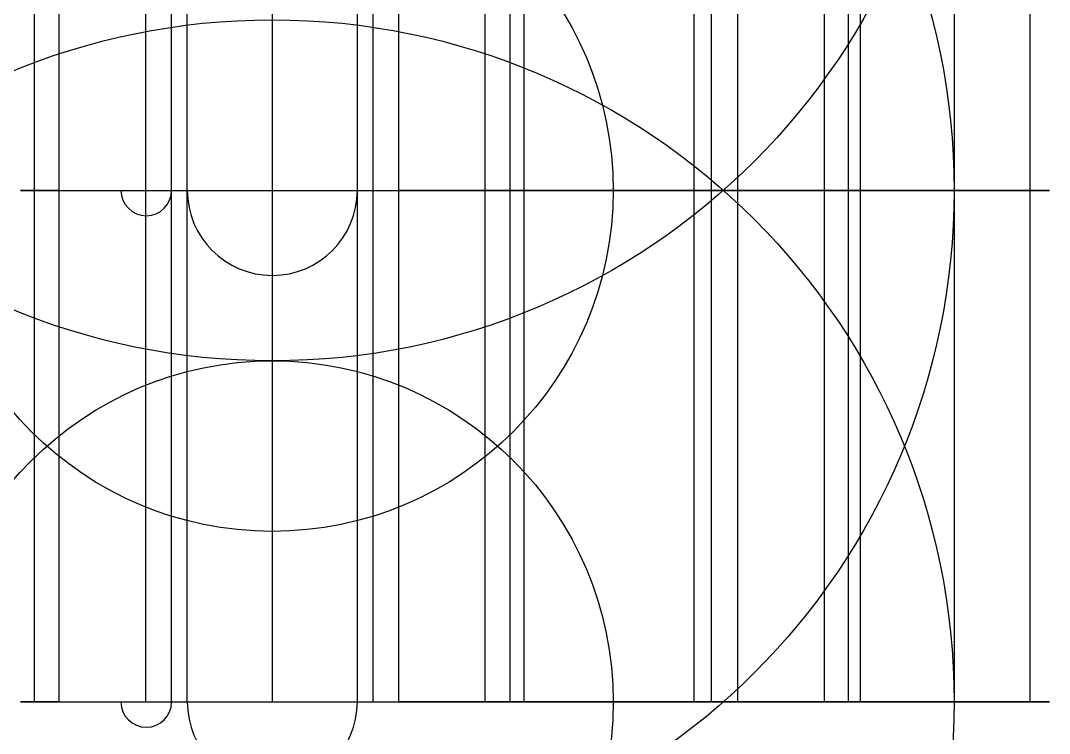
# Model space of a CAD drawing. Extents: x -60 to 60, y 140 to 264.
# Drawn here: x -1.48 to 4.56, y 194.32 to 198.5 of the extents above; entities that cross this region are included whole.
import ezdxf

# ---------------------------------------------------------------- set-up
doc = ezdxf.new("R2010")
doc.units = 0
doc.layers.add('Cut051011', color=7, linetype='CONTINUOUS')

msp = doc.modelspace()

# ---------------------------------------------------------------- linework, layer by layer
at = {"layer": 'Cut051011'}
for p, q in [((-1.39549, 197.5, 543.107), (-1.39549, 200.5, 543.107)), ((-1.39549, 197.5, 543.107), (-1.39549, 200.5, 543.107)), ((-1.39549, 197.5, 656.893), (-1.39549, 200.5, 656.893)), ((-1.39549, 197.5, 656.893), (-1.39549, 200.5, 656.893)), ((-1.24953, 197.5, 542.972), (-1.24953, 200.5, 542.972)), ((-1.24953, 197.5, 542.972), (-1.24953, 200.5, 542.972)), ((-1.24953, 197.5, 657.028), (-1.24953, 200.5, 657.028)), ((-1.24953, 197.5, 657.028), (-1.24953, 200.5, 657.028)), ((-0.74148, 197.5, 542.963), (-0.74148, 200.5, 542.963)), ((-0.74148, 197.5, 542.963), (-0.74148, 200.5, 542.963)), ((-0.74148, 197.5, 657.037), (-0.74148, 200.5, 657.037)), ((-0.74148, 197.5, 657.037), (-0.74148, 200.5, 657.037)), ((-0.5909, 197.5, 543.093), (-0.5909, 200.5, 543.093)), ((-0.5909, 197.5, 543.093), (-0.5909, 200.5, 543.093)), ((-0.5909, 197.5, 656.907), (-0.5909, 200.5, 656.907)), ((-0.5909, 197.5, 656.907), (-0.5909, 200.5, 656.907)), ((-0.49888, 197.5, 543.396), (-0.49888, 200.5, 543.396)), ((-0.49888, 197.5, 543.396), (-0.49888, 200.5, 543.396)), ((-0.49888, 197.5, 656.604), (-0.49888, 200.5, 656.604)), ((-0.49888, 197.5, 656.604), (-0.49888, 200.5, 656.604)), ((0, 200.5, 586), (0, 197.5, 586)), ((0, 200.5, 586), (0, 197.5, 586)), ((0, 200.5, 614), (0, 197.5, 614)), ((0, 200.5, 614), (0, 197.5, 614)), ((0.49888, 197.5, 543.396), (0.49888, 200.5, 543.396)), ((0.49888, 197.5, 543.396), (0.49888, 200.5, 543.396)), ((0.49888, 197.5, 656.604), (0.49888, 200.5, 656.604)), ((0.49888, 197.5, 656.604), (0.49888, 200.5, 656.604)), ((0.5909, 197.5, 543.093), (0.5909, 200.5, 543.093)), ((0.5909, 197.5, 543.093), (0.5909, 200.5, 543.093)), ((0.5909, 197.5, 656.907), (0.5909, 200.5, 656.907)), ((0.5909, 197.5, 656.907), (0.5909, 200.5, 656.907)), ((0.74148, 197.5, 542.963), (0.74148, 200.5, 542.963)), ((0.74148, 197.5, 542.963), (0.74148, 200.5, 542.963)), ((0.74148, 197.5, 657.037), (0.74148, 200.5, 657.037)), ((0.74148, 197.5, 657.037), (0.74148, 200.5, 657.037)), ((1.24953, 197.5, 542.972), (1.24953, 200.5, 542.972)), ((1.24953, 197.5, 542.972), (1.24953, 200.5, 542.972)), ((1.24953, 197.5, 657.028), (1.24953, 200.5, 657.028)), ((1.24953, 197.5, 657.028), (1.24953, 200.5, 657.028)), ((1.39549, 197.5, 543.107), (1.39549, 200.5, 543.107)), ((1.39549, 197.5, 543.107), (1.39549, 200.5, 543.107)), ((1.39549, 197.5, 656.893), (1.39549, 200.5, 656.893)), ((1.39549, 197.5, 656.893), (1.39549, 200.5, 656.893)), ((1.47686, 197.5, 543.413), (1.47686, 200.5, 543.413)), ((1.47686, 197.5, 543.413), (1.47686, 200.5, 543.413)), ((1.47686, 197.5, 656.587), (1.47686, 200.5, 656.587)), ((1.47686, 197.5, 656.587), (1.47686, 200.5, 656.587)), ((2.47401, 197.5, 543.448), (2.47401, 200.5, 543.448)), ((2.47401, 197.5, 543.448), (2.47401, 200.5, 543.448)), ((2.47401, 197.5, 656.552), (2.47401, 200.5, 656.552)), ((2.47401, 197.5, 656.552), (2.47401, 200.5, 656.552)), ((2.57657, 197.5, 543.148), (2.57657, 200.5, 543.148)), ((2.57657, 197.5, 543.148), (2.57657, 200.5, 543.148)), ((2.57657, 197.5, 656.852), (2.57657, 200.5, 656.852)), ((2.57657, 197.5, 656.852), (2.57657, 200.5, 656.852)), ((2.73159, 197.5, 543.024), (2.73159, 200.5, 543.024)), ((2.73159, 197.5, 543.024), (2.73159, 200.5, 543.024)), ((2.73159, 197.5, 656.976), (2.73159, 200.5, 656.976)), ((2.73159, 197.5, 656.976), (2.73159, 200.5, 656.976)), ((3.23902, 197.5, 543.05), (3.23902, 200.5, 543.05)), ((3.23902, 197.5, 543.05), (3.23902, 200.5, 543.05)), ((3.23902, 197.5, 656.95), (3.23902, 200.5, 656.95)), ((3.23902, 197.5, 656.95), (3.23902, 200.5, 656.95)), ((3.38018, 197.5, 543.19), (3.38018, 200.5, 543.19)), ((3.38018, 197.5, 543.19), (3.38018, 200.5, 543.19)), ((3.38018, 197.5, 656.81), (3.38018, 200.5, 656.81)), ((3.38018, 197.5, 656.81), (3.38018, 200.5, 656.81)), ((3.4508, 197.5, 543.5), (3.4508, 200.5, 543.5)), ((3.4508, 197.5, 543.5), (3.4508, 200.5, 543.5)), ((3.4508, 197.5, 656.5), (3.4508, 200.5, 656.5)), ((3.4508, 197.5, 656.5), (3.4508, 200.5, 656.5)), ((4, 200.5, 600), (4, 197.5, 600)), ((4, 200.5, 600), (4, 197.5, 600)), ((4.44613, 197.5, 543.569), (4.44613, 200.5, 543.569)), ((4.44613, 197.5, 543.569), (4.44613, 200.5, 543.569)), ((4.44613, 197.5, 656.431), (4.44613, 200.5, 656.431)), ((4.44613, 197.5, 656.431), (4.44613, 200.5, 656.431)), ((-1.39549, 194.5, 543.107), (-1.39549, 197.5, 543.107)), ((-1.39549, 194.5, 543.107), (-1.39549, 197.5, 543.107)), ((-1.39549, 194.5, 656.893), (-1.39549, 197.5, 656.893)), ((-1.39549, 194.5, 656.893), (-1.39549, 197.5, 656.893)), ((-1.24953, 194.5, 542.972), (-1.24953, 197.5, 542.972)), ((-1.24953, 194.5, 542.972), (-1.24953, 197.5, 542.972)), ((-1.24953, 194.5, 657.028), (-1.24953, 197.5, 657.028)), ((-1.24953, 194.5, 657.028), (-1.24953, 197.5, 657.028)), ((-0.74148, 194.5, 542.963), (-0.74148, 197.5, 542.963)), ((-0.74148, 194.5, 542.963), (-0.74148, 197.5, 542.963)), ((-0.74148, 194.5, 657.037), (-0.74148, 197.5, 657.037)), ((-0.74148, 194.5, 657.037), (-0.74148, 197.5, 657.037)), ((-0.5909, 194.5, 543.093), (-0.5909, 197.5, 543.093)), ((-0.5909, 194.5, 543.093), (-0.5909, 197.5, 543.093)), ((-0.5909, 194.5, 656.907), (-0.5909, 197.5, 656.907)), ((-0.5909, 194.5, 656.907), (-0.5909, 197.5, 656.907)), ((-0.49888, 194.5, 543.396), (-0.49888, 197.5, 543.396)), ((-0.49888, 194.5, 543.396), (-0.49888, 197.5, 543.396)), ((-0.49888, 194.5, 656.604), (-0.49888, 197.5, 656.604)), ((-0.49888, 194.5, 656.604), (-0.49888, 197.5, 656.604)), ((0, 197.5, 586), (0, 194.5, 586)), ((0, 197.5, 586), (0, 194.5, 586)), ((0, 197.5, 614), (0, 194.5, 614)), ((0, 197.5, 614), (0, 194.5, 614)), ((0.49888, 194.5, 543.396), (0.49888, 197.5, 543.396)), ((0.49888, 194.5, 543.396), (0.49888, 197.5, 543.396)), ((0.49888, 194.5, 656.604), (0.49888, 197.5, 656.604)), ((0.49888, 194.5, 656.604), (0.49888, 197.5, 656.604)), ((0.5909, 194.5, 543.093), (0.5909, 197.5, 543.093)), ((0.5909, 194.5, 543.093), (0.5909, 197.5, 543.093)), ((0.5909, 194.5, 656.907), (0.5909, 197.5, 656.907)), ((0.5909, 194.5, 656.907), (0.5909, 197.5, 656.907)), ((0.74148, 194.5, 542.963), (0.74148, 197.5, 542.963)), ((0.74148, 194.5, 542.963), (0.74148, 197.5, 542.963)), ((0.74148, 194.5, 657.037), (0.74148, 197.5, 657.037)), ((0.74148, 194.5, 657.037), (0.74148, 197.5, 657.037)), ((1.24953, 194.5, 542.972), (1.24953, 197.5, 542.972)), ((1.24953, 194.5, 542.972), (1.24953, 197.5, 542.972)), ((1.24953, 194.5, 657.028), (1.24953, 197.5, 657.028)), ((1.24953, 194.5, 657.028), (1.24953, 197.5, 657.028)), ((1.39549, 194.5, 543.107), (1.39549, 197.5, 543.107)), ((1.39549, 194.5, 543.107), (1.39549, 197.5, 543.107)), ((1.39549, 194.5, 656.893), (1.39549, 197.5, 656.893)), ((1.39549, 194.5, 656.893), (1.39549, 197.5, 656.893)), ((1.47686, 194.5, 543.413), (1.47686, 197.5, 543.413)), ((1.47686, 194.5, 543.413), (1.47686, 197.5, 543.413)), ((1.47686, 194.5, 656.587), (1.47686, 197.5, 656.587)), ((1.47686, 194.5, 656.587), (1.47686, 197.5, 656.587)), ((2.47401, 194.5, 543.448), (2.47401, 197.5, 543.448)), ((2.47401, 194.5, 543.448), (2.47401, 197.5, 543.448)), ((2.47401, 194.5, 656.552), (2.47401, 197.5, 656.552)), ((2.47401, 194.5, 656.552), (2.47401, 197.5, 656.552)), ((2.57657, 194.5, 543.148), (2.57657, 197.5, 543.148)), ((2.57657, 194.5, 543.148), (2.57657, 197.5, 543.148)), ((2.57657, 194.5, 656.852), (2.57657, 197.5, 656.852)), ((2.57657, 194.5, 656.852), (2.57657, 197.5, 656.852)), ((2.73159, 194.5, 543.024), (2.73159, 197.5, 543.024)), ((2.73159, 194.5, 543.024), (2.73159, 197.5, 543.024)), ((2.73159, 194.5, 656.976), (2.73159, 197.5, 656.976)), ((2.73159, 194.5, 656.976), (2.73159, 197.5, 656.976)), ((3.23902, 194.5, 543.05), (3.23902, 197.5, 543.05)), ((3.23902, 194.5, 543.05), (3.23902, 197.5, 543.05)), ((3.23902, 194.5, 656.95), (3.23902, 197.5, 656.95)), ((3.23902, 194.5, 656.95), (3.23902, 197.5, 656.95)), ((3.38018, 194.5, 543.19), (3.38018, 197.5, 543.19)), ((3.38018, 194.5, 543.19), (3.38018, 197.5, 543.19)), ((3.38018, 194.5, 656.81), (3.38018, 197.5, 656.81)), ((3.38018, 194.5, 656.81), (3.38018, 197.5, 656.81)), ((3.4508, 194.5, 543.5), (3.4508, 197.5, 543.5)), ((3.4508, 194.5, 543.5), (3.4508, 197.5, 543.5)), ((3.4508, 194.5, 656.5), (3.4508, 197.5, 656.5)), ((3.4508, 194.5, 656.5), (3.4508, 197.5, 656.5)), ((4, 197.5, 600), (4, 194.5, 600)), ((4, 197.5, 600), (4, 194.5, 600)), ((4.44613, 194.5, 543.569), (4.44613, 197.5, 543.569)), ((4.44613, 194.5, 543.569), (4.44613, 197.5, 543.569)), ((4.44613, 194.5, 656.431), (4.44613, 197.5, 656.431)), ((4.44613, 194.5, 656.431), (4.44613, 197.5, 656.431))]:
    msp.add_line(p, q, dxfattribs=at)
for centre, radius in [((0, 203.5), 60), ((0, 203.5), 60), ((0, 200.5), 60), ((0, 200.5), 60), ((0, 200.5), 4), ((0, 200.5), 4), ((0, 200.5), 4), ((0, 200.5), 4), ((0, 197.5), 4), ((0, 197.5), 4), ((0, 197.5), 4), ((0, 197.5), 4), ((0, 197.5), 2), ((0, 197.5), 2), ((0, 197.5), 2), ((0, 197.5), 2), ((0, 197.5), 2), ((0, 197.5), 2), ((0, 197.5), 2), ((0, 197.5), 2), ((0, 194.5), 4), ((0, 194.5), 4), ((0, 194.5), 2), ((0, 194.5), 2), ((0, 194.5), 2), ((0, 194.5), 2)]:
    msp.add_circle(centre, radius, dxfattribs=at)
for centre, radius, start, end in [((-0.4, 197.5, 542.958), 0.9909, 0, 0), ((-0.4, 197.5, 542.958), 0.9909, 0, 0), ((-0.4, 197.5, 542.958), 0.9909, 0, 0), ((-0.4, 197.5, 542.958), 0.9909, 0, 0), ((0.4, 197.5, 542.958), 0.89888, 180, 180), ((0.4, 197.5, 542.958), 0.89888, 180, 180), ((0.4, 197.5, 542.958), 0.89888, 180, 180), ((0.4, 197.5, 542.958), 0.89888, 180, 180), ((0, 197.5, 600), 0.74148, 180, 180), ((0, 197.5, 600), 0.74148, 180, 180), ((0, 197.5, 600), 0.74148, 180, 180), ((0, 197.5, 600), 0.74148, 180, 180), ((-0.73953, 197.5, 543.113), 0.14863, 180, 0), ((-0.73953, 197.5, 543.113), 0.14863, 180, 0), ((-0.73953, 197.5, 543.113), 0.14863, 180, 0), ((-0.73953, 197.5, 543.113), 0.14863, 180, 0), ((0, 197.5, 543.153), 0.49888, 180, 0), ((0, 197.5, 543.153), 0.49888, 180, 0), ((0, 197.5, 543.153), 0.49888, 180, 0), ((0, 197.5, 543.153), 0.49888, 180, 0), ((0.73953, 197.5, 543.113), 0.00195, 180, 0), ((0.73953, 197.5, 543.113), 0.00195, 180, 0), ((0.73953, 197.5, 543.113), 0.00195, 180, 0), ((0.73953, 197.5, 543.113), 0.00195, 180, 0), ((-0.4, 194.5, 542.958), 0.9909, 0, 0), ((-0.4, 194.5, 542.958), 0.9909, 0, 0), ((0.4, 194.5, 542.958), 0.89888, 180, 180), ((0.4, 194.5, 542.958), 0.89888, 180, 180), ((0, 194.5, 600), 0.74148, 180, 180), ((0, 194.5, 600), 0.74148, 180, 180), ((-0.73953, 194.5, 543.113), 0.14863, 180, 0), ((-0.73953, 194.5, 543.113), 0.14863, 180, 0), ((0, 194.5, 543.153), 0.49888, 180, 0), ((0, 194.5, 543.153), 0.49888, 180, 0), ((0.73953, 194.5, 543.113), 0.00195, 180, 0), ((0.73953, 194.5, 543.113), 0.00195, 180, 0)]:
    msp.add_arc(centre, radius, start, end, dxfattribs=at)
for points, degree in [([(-1.39549, 197.5, 543.107), (-1.41173, 197.5, 543.267), (-1.47686, 197.5, 543.413)], 2), ([(-1.47686, 197.5, 656.587), (-1.41173, 197.5, 656.733), (-1.39549, 197.5, 656.893)], 2), ([(-1.39549, 197.5, 543.107), (-1.41173, 197.5, 543.267), (-1.47686, 197.5, 543.413)], 2), ([(-1.47686, 197.5, 656.587), (-1.41173, 197.5, 656.733), (-1.39549, 197.5, 656.893)], 2), ([(-1.39549, 197.5, 543.107), (-1.41173, 197.5, 543.267), (-1.47686, 197.5, 543.413)], 2), ([(-1.47686, 197.5, 656.587), (-1.41173, 197.5, 656.733), (-1.39549, 197.5, 656.893)], 2), ([(-1.39549, 197.5, 543.107), (-1.41173, 197.5, 543.267), (-1.47686, 197.5, 543.413)], 2), ([(-1.47686, 197.5, 656.587), (-1.41173, 197.5, 656.733), (-1.39549, 197.5, 656.893)], 2), ([(-1.24953, 197.5, 657.028), (-0.74148, 197.5, 657.037)], 1), ([(-1.24953, 197.5, 657.028), (-0.74148, 197.5, 657.037)], 1), ([(-1.24953, 197.5, 657.028), (-0.74148, 197.5, 657.037)], 1), ([(-1.24953, 197.5, 657.028), (-0.74148, 197.5, 657.037)], 1), ([(-0.5909, 197.5, 656.907), (-0.5691, 197.5, 656.748), (-0.49888, 197.5, 656.604)], 2), ([(-0.5909, 197.5, 656.907), (-0.5691, 197.5, 656.748), (-0.49888, 197.5, 656.604)], 2), ([(-0.5909, 197.5, 656.907), (-0.5691, 197.5, 656.748), (-0.49888, 197.5, 656.604)], 2), ([(-0.5909, 197.5, 656.907), (-0.5691, 197.5, 656.748), (-0.49888, 197.5, 656.604)], 2), ([(0.49888, 197.5, 656.604), (0.5691, 197.5, 656.748), (0.5909, 197.5, 656.907)], 2), ([(0.49888, 197.5, 656.604), (0.5691, 197.5, 656.748), (0.5909, 197.5, 656.907)], 2), ([(0.49888, 197.5, 656.604), (0.5691, 197.5, 656.748), (0.5909, 197.5, 656.907)], 2), ([(0.49888, 197.5, 656.604), (0.5691, 197.5, 656.748), (0.5909, 197.5, 656.907)], 2), ([(1.24953, 197.5, 542.972), (0.74148, 197.5, 542.963)], 1), ([(1.24953, 197.5, 542.972), (0.74148, 197.5, 542.963)], 1), ([(0.74148, 197.5, 657.037), (1.24953, 197.5, 657.028)], 1), ([(0.74148, 197.5, 657.037), (1.24953, 197.5, 657.028)], 1), ([(1.24953, 197.5, 542.972), (0.74148, 197.5, 542.963)], 1), ([(1.24953, 197.5, 542.972), (0.74148, 197.5, 542.963)], 1), ([(0.74148, 197.5, 657.037), (1.24953, 197.5, 657.028)], 1), ([(0.74148, 197.5, 657.037), (1.24953, 197.5, 657.028)], 1), ([(1.47686, 197.5, 543.413), (1.41173, 197.5, 543.267), (1.39549, 197.5, 543.107)], 2), ([(1.39549, 197.5, 656.893), (1.41173, 197.5, 656.733), (1.47686, 197.5, 656.587)], 2), ([(1.47686, 197.5, 543.413), (1.41173, 197.5, 543.267), (1.39549, 197.5, 543.107)], 2), ([(1.39549, 197.5, 656.893), (1.41173, 197.5, 656.733), (1.47686, 197.5, 656.587)], 2), ([(1.47686, 197.5, 543.413), (1.41173, 197.5, 543.267), (1.39549, 197.5, 543.107)], 2), ([(1.39549, 197.5, 656.893), (1.41173, 197.5, 656.733), (1.47686, 197.5, 656.587)], 2), ([(1.47686, 197.5, 543.413), (1.41173, 197.5, 543.267), (1.39549, 197.5, 543.107)], 2), ([(1.39549, 197.5, 656.893), (1.41173, 197.5, 656.733), (1.47686, 197.5, 656.587)], 2), ([(2.57657, 197.5, 543.148), (2.54923, 197.5, 543.306), (2.47401, 197.5, 543.448)], 2), ([(2.47401, 197.5, 656.552), (2.54923, 197.5, 656.694), (2.57657, 197.5, 656.852)], 2), ([(2.57657, 197.5, 543.148), (2.54923, 197.5, 543.306), (2.47401, 197.5, 543.448)], 2), ([(2.47401, 197.5, 656.552), (2.54923, 197.5, 656.694), (2.57657, 197.5, 656.852)], 2), ([(2.57657, 197.5, 543.148), (2.54923, 197.5, 543.306), (2.47401, 197.5, 543.448)], 2), ([(2.47401, 197.5, 656.552), (2.54923, 197.5, 656.694), (2.57657, 197.5, 656.852)], 2), ([(2.57657, 197.5, 543.148), (2.54923, 197.5, 543.306), (2.47401, 197.5, 543.448)], 2), ([(2.47401, 197.5, 656.552), (2.54923, 197.5, 656.694), (2.57657, 197.5, 656.852)], 2), ([(3.23902, 197.5, 543.05), (2.73159, 197.5, 543.024)], 1), ([(2.73159, 197.5, 656.976), (3.23902, 197.5, 656.95)], 1), ([(3.23902, 197.5, 543.05), (2.73159, 197.5, 543.024)], 1), ([(2.73159, 197.5, 656.976), (3.23902, 197.5, 656.95)], 1), ([(3.23902, 197.5, 543.05), (2.73159, 197.5, 543.024)], 1), ([(2.73159, 197.5, 656.976), (3.23902, 197.5, 656.95)], 1), ([(3.23902, 197.5, 543.05), (2.73159, 197.5, 543.024)], 1), ([(2.73159, 197.5, 656.976), (3.23902, 197.5, 656.95)], 1), ([(3.4508, 197.5, 543.5), (3.39083, 197.5, 543.351), (3.38018, 197.5, 543.19)], 2), ([(3.38018, 197.5, 656.81), (3.39083, 197.5, 656.649), (3.4508, 197.5, 656.5)], 2), ([(3.4508, 197.5, 543.5), (3.39083, 197.5, 543.351), (3.38018, 197.5, 543.19)], 2), ([(3.38018, 197.5, 656.81), (3.39083, 197.5, 656.649), (3.4508, 197.5, 656.5)], 2), ([(3.4508, 197.5, 543.5), (3.39083, 197.5, 543.351), (3.38018, 197.5, 543.19)], 2), ([(3.38018, 197.5, 656.81), (3.39083, 197.5, 656.649), (3.4508, 197.5, 656.5)], 2), ([(3.4508, 197.5, 543.5), (3.39083, 197.5, 543.351), (3.38018, 197.5, 543.19)], 2), ([(3.38018, 197.5, 656.81), (3.39083, 197.5, 656.649), (3.4508, 197.5, 656.5)], 2), ([(4.5591, 197.5, 543.273), (4.52625, 197.5, 543.43), (4.44613, 197.5, 543.569)], 2), ([(4.44613, 197.5, 656.431), (4.52625, 197.5, 656.57), (4.5591, 197.5, 656.727)], 2), ([(4.5591, 197.5, 543.273), (4.52625, 197.5, 543.43), (4.44613, 197.5, 543.569)], 2), ([(4.44613, 197.5, 656.431), (4.52625, 197.5, 656.57), (4.5591, 197.5, 656.727)], 2), ([(4.5591, 197.5, 543.273), (4.52625, 197.5, 543.43), (4.44613, 197.5, 543.569)], 2), ([(4.44613, 197.5, 656.431), (4.52625, 197.5, 656.57), (4.5591, 197.5, 656.727)], 2), ([(4.5591, 197.5, 543.273), (4.52625, 197.5, 543.43), (4.44613, 197.5, 543.569)], 2), ([(4.44613, 197.5, 656.431), (4.52625, 197.5, 656.57), (4.5591, 197.5, 656.727)], 2), ([(-1.39549, 194.5, 543.107), (-1.41173, 194.5, 543.267), (-1.47686, 194.5, 543.413)], 2), ([(-1.47686, 194.5, 656.587), (-1.41173, 194.5, 656.733), (-1.39549, 194.5, 656.893)], 2), ([(-1.39549, 194.5, 543.107), (-1.41173, 194.5, 543.267), (-1.47686, 194.5, 543.413)], 2), ([(-1.47686, 194.5, 656.587), (-1.41173, 194.5, 656.733), (-1.39549, 194.5, 656.893)], 2), ([(-1.24953, 194.5, 657.028), (-0.74148, 194.5, 657.037)], 1), ([(-1.24953, 194.5, 657.028), (-0.74148, 194.5, 657.037)], 1), ([(-0.5909, 194.5, 656.907), (-0.5691, 194.5, 656.748), (-0.49888, 194.5, 656.604)], 2), ([(-0.5909, 194.5, 656.907), (-0.5691, 194.5, 656.748), (-0.49888, 194.5, 656.604)], 2), ([(0.49888, 194.5, 656.604), (0.5691, 194.5, 656.748), (0.5909, 194.5, 656.907)], 2), ([(0.49888, 194.5, 656.604), (0.5691, 194.5, 656.748), (0.5909, 194.5, 656.907)], 2), ([(1.24953, 194.5, 542.972), (0.74148, 194.5, 542.963)], 1), ([(1.24953, 194.5, 542.972), (0.74148, 194.5, 542.963)], 1), ([(0.74148, 194.5, 657.037), (1.24953, 194.5, 657.028)], 1), ([(0.74148, 194.5, 657.037), (1.24953, 194.5, 657.028)], 1), ([(1.47686, 194.5, 543.413), (1.41173, 194.5, 543.267), (1.39549, 194.5, 543.107)], 2), ([(1.39549, 194.5, 656.893), (1.41173, 194.5, 656.733), (1.47686, 194.5, 656.587)], 2), ([(1.47686, 194.5, 543.413), (1.41173, 194.5, 543.267), (1.39549, 194.5, 543.107)], 2), ([(1.39549, 194.5, 656.893), (1.41173, 194.5, 656.733), (1.47686, 194.5, 656.587)], 2), ([(2.57657, 194.5, 543.148), (2.54923, 194.5, 543.306), (2.47401, 194.5, 543.448)], 2), ([(2.47401, 194.5, 656.552), (2.54923, 194.5, 656.694), (2.57657, 194.5, 656.852)], 2), ([(2.57657, 194.5, 543.148), (2.54923, 194.5, 543.306), (2.47401, 194.5, 543.448)], 2), ([(2.47401, 194.5, 656.552), (2.54923, 194.5, 656.694), (2.57657, 194.5, 656.852)], 2), ([(3.23902, 194.5, 543.05), (2.73159, 194.5, 543.024)], 1), ([(2.73159, 194.5, 656.976), (3.23902, 194.5, 656.95)], 1), ([(3.23902, 194.5, 543.05), (2.73159, 194.5, 543.024)], 1), ([(2.73159, 194.5, 656.976), (3.23902, 194.5, 656.95)], 1), ([(3.4508, 194.5, 543.5), (3.39083, 194.5, 543.351), (3.38018, 194.5, 543.19)], 2), ([(3.38018, 194.5, 656.81), (3.39083, 194.5, 656.649), (3.4508, 194.5, 656.5)], 2), ([(3.4508, 194.5, 543.5), (3.39083, 194.5, 543.351), (3.38018, 194.5, 543.19)], 2), ([(3.38018, 194.5, 656.81), (3.39083, 194.5, 656.649), (3.4508, 194.5, 656.5)], 2), ([(4.5591, 194.5, 543.273), (4.52625, 194.5, 543.43), (4.44613, 194.5, 543.569)], 2), ([(4.44613, 194.5, 656.431), (4.52625, 194.5, 656.57), (4.5591, 194.5, 656.727)], 2), ([(4.5591, 194.5, 543.273), (4.52625, 194.5, 543.43), (4.44613, 194.5, 543.569)], 2), ([(4.44613, 194.5, 656.431), (4.52625, 194.5, 656.57), (4.5591, 194.5, 656.727)], 2)]:
    msp.add_open_spline(points, degree=degree, dxfattribs=at)
for points, degree, knots in [([(-1.24953, 197.5, 542.972), (-1.30269, 197.5, 542.973), (-1.34808, 197.5, 543.012), (-1.39073, 197.5, 543.054), (-1.39549, 197.5, 543.107)], 2, [0, 0, 0, 0.724386, 0.724386, 1.44877, 1.44877, 1.44877]), ([(-1.39549, 197.5, 656.893), (-1.39073, 197.5, 656.946), (-1.34808, 197.5, 656.988), (-1.30269, 197.5, 657.027), (-1.24953, 197.5, 657.028)], 2, [0, 0, 0, 0.724386, 0.724386, 1.44877, 1.44877, 1.44877]), ([(-1.24953, 197.5, 542.972), (-1.30269, 197.5, 542.973), (-1.34808, 197.5, 543.012), (-1.39073, 197.5, 543.054), (-1.39549, 197.5, 543.107)], 2, [0, 0, 0, 0.724386, 0.724386, 1.44877, 1.44877, 1.44877]), ([(-1.39549, 197.5, 656.893), (-1.39073, 197.5, 656.946), (-1.34808, 197.5, 656.988), (-1.30269, 197.5, 657.027), (-1.24953, 197.5, 657.028)], 2, [0, 0, 0, 0.724386, 0.724386, 1.44877, 1.44877, 1.44877]), ([(-1.24953, 197.5, 542.972), (-1.30269, 197.5, 542.973), (-1.34808, 197.5, 543.012), (-1.39073, 197.5, 543.054), (-1.39549, 197.5, 543.107)], 2, [0, 0, 0, 0.724386, 0.724386, 1.44877, 1.44877, 1.44877]), ([(-1.39549, 197.5, 656.893), (-1.39073, 197.5, 656.946), (-1.34808, 197.5, 656.988), (-1.30269, 197.5, 657.027), (-1.24953, 197.5, 657.028)], 2, [0, 0, 0, 0.724386, 0.724386, 1.44877, 1.44877, 1.44877]), ([(-1.24953, 197.5, 542.972), (-1.30269, 197.5, 542.973), (-1.34808, 197.5, 543.012), (-1.39073, 197.5, 543.054), (-1.39549, 197.5, 543.107)], 2, [0, 0, 0, 0.724386, 0.724386, 1.44877, 1.44877, 1.44877]), ([(-1.39549, 197.5, 656.893), (-1.39073, 197.5, 656.946), (-1.34808, 197.5, 656.988), (-1.30269, 197.5, 657.027), (-1.24953, 197.5, 657.028)], 2, [0, 0, 0, 0.724386, 0.724386, 1.44877, 1.44877, 1.44877]), ([(-0.74148, 197.5, 657.037), (-0.68833, 197.5, 657.038), (-0.6416, 197.5, 657.001), (-0.5975, 197.5, 656.96), (-0.5909, 197.5, 656.907)], 2, [0, 0, 0, 0.724386, 0.724386, 1.44877, 1.44877, 1.44877]), ([(-0.74148, 197.5, 657.037), (-0.68833, 197.5, 657.038), (-0.6416, 197.5, 657.001), (-0.5975, 197.5, 656.96), (-0.5909, 197.5, 656.907)], 2, [0, 0, 0, 0.724386, 0.724386, 1.44877, 1.44877, 1.44877]), ([(-0.74148, 197.5, 657.037), (-0.68833, 197.5, 657.038), (-0.6416, 197.5, 657.001), (-0.5975, 197.5, 656.96), (-0.5909, 197.5, 656.907)], 2, [0, 0, 0, 0.724386, 0.724386, 1.44877, 1.44877, 1.44877]), ([(-0.74148, 197.5, 657.037), (-0.68833, 197.5, 657.038), (-0.6416, 197.5, 657.001), (-0.5975, 197.5, 656.96), (-0.5909, 197.5, 656.907)], 2, [0, 0, 0, 0.724386, 0.724386, 1.44877, 1.44877, 1.44877]), ([(-0.49888, 197.5, 656.604), (-0.46277, 197.5, 656.529), (-0.40302, 197.5, 656.451), (-0.31601, 197.5, 656.391), (-0.22994, 197.5, 656.33), (-0.11604, 197.5, 656.291), (0, 197.5, 656.292), (0.11604, 197.5, 656.291), (0.22994, 197.5, 656.33), (0.31601, 197.5, 656.391), (0.40302, 197.5, 656.451), (0.46277, 197.5, 656.529), (0.49888, 197.5, 656.604)], 3, [0, 0, 0, 0, 0.558599, 0.558599, 0.558599, 1.1172, 1.1172, 1.1172, 1.6758, 1.6758, 1.6758, 2.2344, 2.2344, 2.2344, 2.2344]), ([(-0.49888, 197.5, 656.604), (-0.46277, 197.5, 656.529), (-0.40302, 197.5, 656.451), (-0.31601, 197.5, 656.391), (-0.22994, 197.5, 656.33), (-0.11604, 197.5, 656.291), (0, 197.5, 656.292), (0.11604, 197.5, 656.291), (0.22994, 197.5, 656.33), (0.31601, 197.5, 656.391), (0.40302, 197.5, 656.451), (0.46277, 197.5, 656.529), (0.49888, 197.5, 656.604)], 3, [0, 0, 0, 0, 0.558599, 0.558599, 0.558599, 1.1172, 1.1172, 1.1172, 1.6758, 1.6758, 1.6758, 2.2344, 2.2344, 2.2344, 2.2344]), ([(-0.49888, 197.5, 656.604), (-0.46277, 197.5, 656.529), (-0.40302, 197.5, 656.451), (-0.31601, 197.5, 656.391), (-0.22994, 197.5, 656.33), (-0.11604, 197.5, 656.291), (0, 197.5, 656.292), (0.11604, 197.5, 656.291), (0.22994, 197.5, 656.33), (0.31601, 197.5, 656.391), (0.40302, 197.5, 656.451), (0.46277, 197.5, 656.529), (0.49888, 197.5, 656.604)], 3, [0, 0, 0, 0, 0.558599, 0.558599, 0.558599, 1.1172, 1.1172, 1.1172, 1.6758, 1.6758, 1.6758, 2.2344, 2.2344, 2.2344, 2.2344]), ([(-0.49888, 197.5, 656.604), (-0.46277, 197.5, 656.529), (-0.40302, 197.5, 656.451), (-0.31601, 197.5, 656.391), (-0.22994, 197.5, 656.33), (-0.11604, 197.5, 656.291), (0, 197.5, 656.292), (0.11604, 197.5, 656.291), (0.22994, 197.5, 656.33), (0.31601, 197.5, 656.391), (0.40302, 197.5, 656.451), (0.46277, 197.5, 656.529), (0.49888, 197.5, 656.604)], 3, [0, 0, 0, 0, 0.558599, 0.558599, 0.558599, 1.1172, 1.1172, 1.1172, 1.6758, 1.6758, 1.6758, 2.2344, 2.2344, 2.2344, 2.2344]), ([(0.5909, 197.5, 656.907), (0.5975, 197.5, 656.96), (0.6416, 197.5, 657.001), (0.68833, 197.5, 657.038), (0.74148, 197.5, 657.037)], 2, [0, 0, 0, 0.724386, 0.724386, 1.44877, 1.44877, 1.44877]), ([(0.5909, 197.5, 656.907), (0.5975, 197.5, 656.96), (0.6416, 197.5, 657.001), (0.68833, 197.5, 657.038), (0.74148, 197.5, 657.037)], 2, [0, 0, 0, 0.724386, 0.724386, 1.44877, 1.44877, 1.44877]), ([(0.5909, 197.5, 656.907), (0.5975, 197.5, 656.96), (0.6416, 197.5, 657.001), (0.68833, 197.5, 657.038), (0.74148, 197.5, 657.037)], 2, [0, 0, 0, 0.724386, 0.724386, 1.44877, 1.44877, 1.44877]), ([(0.5909, 197.5, 656.907), (0.5975, 197.5, 656.96), (0.6416, 197.5, 657.001), (0.68833, 197.5, 657.038), (0.74148, 197.5, 657.037)], 2, [0, 0, 0, 0.724386, 0.724386, 1.44877, 1.44877, 1.44877]), ([(1.39549, 197.5, 543.107), (1.39073, 197.5, 543.054), (1.34808, 197.5, 543.012), (1.30269, 197.5, 542.973), (1.24953, 197.5, 542.972)], 2, [0, 0, 0, 0.724386, 0.724386, 1.44877, 1.44877, 1.44877]), ([(1.24953, 197.5, 657.028), (1.30269, 197.5, 657.027), (1.34808, 197.5, 656.988), (1.39073, 197.5, 656.946), (1.39549, 197.5, 656.893)], 2, [0, 0, 0, 0.724386, 0.724386, 1.44877, 1.44877, 1.44877]), ([(1.39549, 197.5, 543.107), (1.39073, 197.5, 543.054), (1.34808, 197.5, 543.012), (1.30269, 197.5, 542.973), (1.24953, 197.5, 542.972)], 2, [0, 0, 0, 0.724386, 0.724386, 1.44877, 1.44877, 1.44877]), ([(1.24953, 197.5, 657.028), (1.30269, 197.5, 657.027), (1.34808, 197.5, 656.988), (1.39073, 197.5, 656.946), (1.39549, 197.5, 656.893)], 2, [0, 0, 0, 0.724386, 0.724386, 1.44877, 1.44877, 1.44877]), ([(1.39549, 197.5, 543.107), (1.39073, 197.5, 543.054), (1.34808, 197.5, 543.012), (1.30269, 197.5, 542.973), (1.24953, 197.5, 542.972)], 2, [0, 0, 0, 0.724386, 0.724386, 1.44877, 1.44877, 1.44877]), ([(1.24953, 197.5, 657.028), (1.30269, 197.5, 657.027), (1.34808, 197.5, 656.988), (1.39073, 197.5, 656.946), (1.39549, 197.5, 656.893)], 2, [0, 0, 0, 0.724386, 0.724386, 1.44877, 1.44877, 1.44877]), ([(1.39549, 197.5, 543.107), (1.39073, 197.5, 543.054), (1.34808, 197.5, 543.012), (1.30269, 197.5, 542.973), (1.24953, 197.5, 542.972)], 2, [0, 0, 0, 0.724386, 0.724386, 1.44877, 1.44877, 1.44877]), ([(1.24953, 197.5, 657.028), (1.30269, 197.5, 657.027), (1.34808, 197.5, 656.988), (1.39073, 197.5, 656.946), (1.39549, 197.5, 656.893)], 2, [0, 0, 0, 0.724386, 0.724386, 1.44877, 1.44877, 1.44877]), ([(2.47401, 197.5, 543.448), (2.43533, 197.5, 543.521), (2.37288, 197.5, 543.598), (2.28382, 197.5, 543.655), (2.19569, 197.5, 543.712), (2.08051, 197.5, 543.747), (1.96455, 197.5, 543.743), (1.84856, 197.5, 543.739), (1.7361, 197.5, 543.696), (1.65218, 197.5, 543.633), (1.56732, 197.5, 543.57), (1.51035, 197.5, 543.489), (1.47686, 197.5, 543.413)], 3, [0, 0, 0, 0, 0.558599, 0.558599, 0.558599, 1.1172, 1.1172, 1.1172, 1.6758, 1.6758, 1.6758, 2.2344, 2.2344, 2.2344, 2.2344]), ([(1.47686, 197.5, 656.587), (1.51035, 197.5, 656.511), (1.56732, 197.5, 656.43), (1.65218, 197.5, 656.367), (1.7361, 197.5, 656.304), (1.84856, 197.5, 656.261), (1.96455, 197.5, 656.257), (2.08051, 197.5, 656.253), (2.19569, 197.5, 656.288), (2.28382, 197.5, 656.345), (2.37288, 197.5, 656.402), (2.43533, 197.5, 656.479), (2.47401, 197.5, 656.552)], 3, [0, 0, 0, 0, 0.558599, 0.558599, 0.558599, 1.1172, 1.1172, 1.1172, 1.6758, 1.6758, 1.6758, 2.2344, 2.2344, 2.2344, 2.2344]), ([(2.47401, 197.5, 543.448), (2.43533, 197.5, 543.521), (2.37288, 197.5, 543.598), (2.28382, 197.5, 543.655), (2.19569, 197.5, 543.712), (2.08051, 197.5, 543.747), (1.96455, 197.5, 543.743), (1.84856, 197.5, 543.739), (1.7361, 197.5, 543.696), (1.65218, 197.5, 543.633), (1.56732, 197.5, 543.57), (1.51035, 197.5, 543.489), (1.47686, 197.5, 543.413)], 3, [0, 0, 0, 0, 0.558599, 0.558599, 0.558599, 1.1172, 1.1172, 1.1172, 1.6758, 1.6758, 1.6758, 2.2344, 2.2344, 2.2344, 2.2344]), ([(1.47686, 197.5, 656.587), (1.51035, 197.5, 656.511), (1.56732, 197.5, 656.43), (1.65218, 197.5, 656.367), (1.7361, 197.5, 656.304), (1.84856, 197.5, 656.261), (1.96455, 197.5, 656.257), (2.08051, 197.5, 656.253), (2.19569, 197.5, 656.288), (2.28382, 197.5, 656.345), (2.37288, 197.5, 656.402), (2.43533, 197.5, 656.479), (2.47401, 197.5, 656.552)], 3, [0, 0, 0, 0, 0.558599, 0.558599, 0.558599, 1.1172, 1.1172, 1.1172, 1.6758, 1.6758, 1.6758, 2.2344, 2.2344, 2.2344, 2.2344]), ([(2.47401, 197.5, 543.448), (2.43533, 197.5, 543.521), (2.37288, 197.5, 543.598), (2.28382, 197.5, 543.655), (2.19569, 197.5, 543.712), (2.08051, 197.5, 543.747), (1.96455, 197.5, 543.743), (1.84856, 197.5, 543.739), (1.7361, 197.5, 543.696), (1.65218, 197.5, 543.633), (1.56732, 197.5, 543.57), (1.51035, 197.5, 543.489), (1.47686, 197.5, 543.413)], 3, [0, 0, 0, 0, 0.558599, 0.558599, 0.558599, 1.1172, 1.1172, 1.1172, 1.6758, 1.6758, 1.6758, 2.2344, 2.2344, 2.2344, 2.2344]), ([(1.47686, 197.5, 656.587), (1.51035, 197.5, 656.511), (1.56732, 197.5, 656.43), (1.65218, 197.5, 656.367), (1.7361, 197.5, 656.304), (1.84856, 197.5, 656.261), (1.96455, 197.5, 656.257), (2.08051, 197.5, 656.253), (2.19569, 197.5, 656.288), (2.28382, 197.5, 656.345), (2.37288, 197.5, 656.402), (2.43533, 197.5, 656.479), (2.47401, 197.5, 656.552)], 3, [0, 0, 0, 0, 0.558599, 0.558599, 0.558599, 1.1172, 1.1172, 1.1172, 1.6758, 1.6758, 1.6758, 2.2344, 2.2344, 2.2344, 2.2344]), ([(2.47401, 197.5, 543.448), (2.43533, 197.5, 543.521), (2.37288, 197.5, 543.598), (2.28382, 197.5, 543.655), (2.19569, 197.5, 543.712), (2.08051, 197.5, 543.747), (1.96455, 197.5, 543.743), (1.84856, 197.5, 543.739), (1.7361, 197.5, 543.696), (1.65218, 197.5, 543.633), (1.56732, 197.5, 543.57), (1.51035, 197.5, 543.489), (1.47686, 197.5, 543.413)], 3, [0, 0, 0, 0, 0.558599, 0.558599, 0.558599, 1.1172, 1.1172, 1.1172, 1.6758, 1.6758, 1.6758, 2.2344, 2.2344, 2.2344, 2.2344]), ([(1.47686, 197.5, 656.587), (1.51035, 197.5, 656.511), (1.56732, 197.5, 656.43), (1.65218, 197.5, 656.367), (1.7361, 197.5, 656.304), (1.84856, 197.5, 656.261), (1.96455, 197.5, 656.257), (2.08051, 197.5, 656.253), (2.19569, 197.5, 656.288), (2.28382, 197.5, 656.345), (2.37288, 197.5, 656.402), (2.43533, 197.5, 656.479), (2.47401, 197.5, 656.552)], 3, [0, 0, 0, 0, 0.558599, 0.558599, 0.558599, 1.1172, 1.1172, 1.1172, 1.6758, 1.6758, 1.6758, 2.2344, 2.2344, 2.2344, 2.2344]), ([(2.73159, 197.5, 543.024), (2.67852, 197.5, 543.021), (2.6305, 197.5, 543.057), (2.58501, 197.5, 543.096), (2.57657, 197.5, 543.148)], 2, [0, 0, 0, 0.724386, 0.724386, 1.44877, 1.44877, 1.44877]), ([(2.57657, 197.5, 656.852), (2.58501, 197.5, 656.904), (2.6305, 197.5, 656.943), (2.67852, 197.5, 656.979), (2.73159, 197.5, 656.976)], 2, [0, 0, 0, 0.724386, 0.724386, 1.44877, 1.44877, 1.44877]), ([(2.73159, 197.5, 543.024), (2.67852, 197.5, 543.021), (2.6305, 197.5, 543.057), (2.58501, 197.5, 543.096), (2.57657, 197.5, 543.148)], 2, [0, 0, 0, 0.724386, 0.724386, 1.44877, 1.44877, 1.44877]), ([(2.57657, 197.5, 656.852), (2.58501, 197.5, 656.904), (2.6305, 197.5, 656.943), (2.67852, 197.5, 656.979), (2.73159, 197.5, 656.976)], 2, [0, 0, 0, 0.724386, 0.724386, 1.44877, 1.44877, 1.44877]), ([(2.73159, 197.5, 543.024), (2.67852, 197.5, 543.021), (2.6305, 197.5, 543.057), (2.58501, 197.5, 543.096), (2.57657, 197.5, 543.148)], 2, [0, 0, 0, 0.724386, 0.724386, 1.44877, 1.44877, 1.44877]), ([(2.57657, 197.5, 656.852), (2.58501, 197.5, 656.904), (2.6305, 197.5, 656.943), (2.67852, 197.5, 656.979), (2.73159, 197.5, 656.976)], 2, [0, 0, 0, 0.724386, 0.724386, 1.44877, 1.44877, 1.44877]), ([(2.73159, 197.5, 543.024), (2.67852, 197.5, 543.021), (2.6305, 197.5, 543.057), (2.58501, 197.5, 543.096), (2.57657, 197.5, 543.148)], 2, [0, 0, 0, 0.724386, 0.724386, 1.44877, 1.44877, 1.44877]), ([(2.57657, 197.5, 656.852), (2.58501, 197.5, 656.904), (2.6305, 197.5, 656.943), (2.67852, 197.5, 656.979), (2.73159, 197.5, 656.976)], 2, [0, 0, 0, 0.724386, 0.724386, 1.44877, 1.44877, 1.44877]), ([(3.38018, 197.5, 543.19), (3.37728, 197.5, 543.137), (3.33612, 197.5, 543.094), (3.29213, 197.5, 543.053), (3.23902, 197.5, 543.05)], 2, [0, 0, 0, 0.724386, 0.724386, 1.44877, 1.44877, 1.44877]), ([(3.23902, 197.5, 656.95), (3.29213, 197.5, 656.947), (3.33612, 197.5, 656.906), (3.37728, 197.5, 656.863), (3.38018, 197.5, 656.81)], 2, [0, 0, 0, 0.724386, 0.724386, 1.44877, 1.44877, 1.44877]), ([(3.38018, 197.5, 543.19), (3.37728, 197.5, 543.137), (3.33612, 197.5, 543.094), (3.29213, 197.5, 543.053), (3.23902, 197.5, 543.05)], 2, [0, 0, 0, 0.724386, 0.724386, 1.44877, 1.44877, 1.44877]), ([(3.23902, 197.5, 656.95), (3.29213, 197.5, 656.947), (3.33612, 197.5, 656.906), (3.37728, 197.5, 656.863), (3.38018, 197.5, 656.81)], 2, [0, 0, 0, 0.724386, 0.724386, 1.44877, 1.44877, 1.44877]), ([(3.38018, 197.5, 543.19), (3.37728, 197.5, 543.137), (3.33612, 197.5, 543.094), (3.29213, 197.5, 543.053), (3.23902, 197.5, 543.05)], 2, [0, 0, 0, 0.724386, 0.724386, 1.44877, 1.44877, 1.44877]), ([(3.23902, 197.5, 656.95), (3.29213, 197.5, 656.947), (3.33612, 197.5, 656.906), (3.37728, 197.5, 656.863), (3.38018, 197.5, 656.81)], 2, [0, 0, 0, 0.724386, 0.724386, 1.44877, 1.44877, 1.44877]), ([(3.38018, 197.5, 543.19), (3.37728, 197.5, 543.137), (3.33612, 197.5, 543.094), (3.29213, 197.5, 543.053), (3.23902, 197.5, 543.05)], 2, [0, 0, 0, 0.724386, 0.724386, 1.44877, 1.44877, 1.44877]), ([(3.23902, 197.5, 656.95), (3.29213, 197.5, 656.947), (3.33612, 197.5, 656.906), (3.37728, 197.5, 656.863), (3.38018, 197.5, 656.81)], 2, [0, 0, 0, 0.724386, 0.724386, 1.44877, 1.44877, 1.44877]), ([(4.44613, 197.5, 543.569), (4.40492, 197.5, 543.641), (4.33985, 197.5, 543.715), (4.24885, 197.5, 543.769), (4.15877, 197.5, 543.823), (4.04244, 197.5, 543.854), (3.92672, 197.5, 543.845), (3.81092, 197.5, 543.838), (3.70001, 197.5, 543.791), (3.61836, 197.5, 543.725), (3.53576, 197.5, 543.659), (3.48163, 197.5, 543.576), (3.4508, 197.5, 543.5)], 3, [0, 0, 0, 0, 0.558599, 0.558599, 0.558599, 1.1172, 1.1172, 1.1172, 1.6758, 1.6758, 1.6758, 2.2344, 2.2344, 2.2344, 2.2344]), ([(3.4508, 197.5, 656.5), (3.48163, 197.5, 656.424), (3.53576, 197.5, 656.341), (3.61836, 197.5, 656.275), (3.70001, 197.5, 656.209), (3.81092, 197.5, 656.162), (3.92672, 197.5, 656.155), (4.04244, 197.5, 656.146), (4.15877, 197.5, 656.177), (4.24885, 197.5, 656.231), (4.33985, 197.5, 656.285), (4.40492, 197.5, 656.359), (4.44613, 197.5, 656.431)], 3, [0, 0, 0, 0, 0.558599, 0.558599, 0.558599, 1.1172, 1.1172, 1.1172, 1.6758, 1.6758, 1.6758, 2.2344, 2.2344, 2.2344, 2.2344]), ([(4.44613, 197.5, 543.569), (4.40492, 197.5, 543.641), (4.33985, 197.5, 543.715), (4.24885, 197.5, 543.769), (4.15877, 197.5, 543.823), (4.04244, 197.5, 543.854), (3.92672, 197.5, 543.845), (3.81092, 197.5, 543.838), (3.70001, 197.5, 543.791), (3.61836, 197.5, 543.725), (3.53576, 197.5, 543.659), (3.48163, 197.5, 543.576), (3.4508, 197.5, 543.5)], 3, [0, 0, 0, 0, 0.558599, 0.558599, 0.558599, 1.1172, 1.1172, 1.1172, 1.6758, 1.6758, 1.6758, 2.2344, 2.2344, 2.2344, 2.2344]), ([(3.4508, 197.5, 656.5), (3.48163, 197.5, 656.424), (3.53576, 197.5, 656.341), (3.61836, 197.5, 656.275), (3.70001, 197.5, 656.209), (3.81092, 197.5, 656.162), (3.92672, 197.5, 656.155), (4.04244, 197.5, 656.146), (4.15877, 197.5, 656.177), (4.24885, 197.5, 656.231), (4.33985, 197.5, 656.285), (4.40492, 197.5, 656.359), (4.44613, 197.5, 656.431)], 3, [0, 0, 0, 0, 0.558599, 0.558599, 0.558599, 1.1172, 1.1172, 1.1172, 1.6758, 1.6758, 1.6758, 2.2344, 2.2344, 2.2344, 2.2344]), ([(4.44613, 197.5, 543.569), (4.40492, 197.5, 543.641), (4.33985, 197.5, 543.715), (4.24885, 197.5, 543.769), (4.15877, 197.5, 543.823), (4.04244, 197.5, 543.854), (3.92672, 197.5, 543.845), (3.81092, 197.5, 543.838), (3.70001, 197.5, 543.791), (3.61836, 197.5, 543.725), (3.53576, 197.5, 543.659), (3.48163, 197.5, 543.576), (3.4508, 197.5, 543.5)], 3, [0, 0, 0, 0, 0.558599, 0.558599, 0.558599, 1.1172, 1.1172, 1.1172, 1.6758, 1.6758, 1.6758, 2.2344, 2.2344, 2.2344, 2.2344]), ([(3.4508, 197.5, 656.5), (3.48163, 197.5, 656.424), (3.53576, 197.5, 656.341), (3.61836, 197.5, 656.275), (3.70001, 197.5, 656.209), (3.81092, 197.5, 656.162), (3.92672, 197.5, 656.155), (4.04244, 197.5, 656.146), (4.15877, 197.5, 656.177), (4.24885, 197.5, 656.231), (4.33985, 197.5, 656.285), (4.40492, 197.5, 656.359), (4.44613, 197.5, 656.431)], 3, [0, 0, 0, 0, 0.558599, 0.558599, 0.558599, 1.1172, 1.1172, 1.1172, 1.6758, 1.6758, 1.6758, 2.2344, 2.2344, 2.2344, 2.2344]), ([(4.44613, 197.5, 543.569), (4.40492, 197.5, 543.641), (4.33985, 197.5, 543.715), (4.24885, 197.5, 543.769), (4.15877, 197.5, 543.823), (4.04244, 197.5, 543.854), (3.92672, 197.5, 543.845), (3.81092, 197.5, 543.838), (3.70001, 197.5, 543.791), (3.61836, 197.5, 543.725), (3.53576, 197.5, 543.659), (3.48163, 197.5, 543.576), (3.4508, 197.5, 543.5)], 3, [0, 0, 0, 0, 0.558599, 0.558599, 0.558599, 1.1172, 1.1172, 1.1172, 1.6758, 1.6758, 1.6758, 2.2344, 2.2344, 2.2344, 2.2344]), ([(3.4508, 197.5, 656.5), (3.48163, 197.5, 656.424), (3.53576, 197.5, 656.341), (3.61836, 197.5, 656.275), (3.70001, 197.5, 656.209), (3.81092, 197.5, 656.162), (3.92672, 197.5, 656.155), (4.04244, 197.5, 656.146), (4.15877, 197.5, 656.177), (4.24885, 197.5, 656.231), (4.33985, 197.5, 656.285), (4.40492, 197.5, 656.359), (4.44613, 197.5, 656.431)], 3, [0, 0, 0, 0, 0.558599, 0.558599, 0.558599, 1.1172, 1.1172, 1.1172, 1.6758, 1.6758, 1.6758, 2.2344, 2.2344, 2.2344, 2.2344]), ([(-1.24953, 194.5, 542.972), (-1.30269, 194.5, 542.973), (-1.34808, 194.5, 543.012), (-1.39073, 194.5, 543.054), (-1.39549, 194.5, 543.107)], 2, [0, 0, 0, 0.724386, 0.724386, 1.44877, 1.44877, 1.44877]), ([(-1.39549, 194.5, 656.893), (-1.39073, 194.5, 656.946), (-1.34808, 194.5, 656.988), (-1.30269, 194.5, 657.027), (-1.24953, 194.5, 657.028)], 2, [0, 0, 0, 0.724386, 0.724386, 1.44877, 1.44877, 1.44877]), ([(-1.24953, 194.5, 542.972), (-1.30269, 194.5, 542.973), (-1.34808, 194.5, 543.012), (-1.39073, 194.5, 543.054), (-1.39549, 194.5, 543.107)], 2, [0, 0, 0, 0.724386, 0.724386, 1.44877, 1.44877, 1.44877]), ([(-1.39549, 194.5, 656.893), (-1.39073, 194.5, 656.946), (-1.34808, 194.5, 656.988), (-1.30269, 194.5, 657.027), (-1.24953, 194.5, 657.028)], 2, [0, 0, 0, 0.724386, 0.724386, 1.44877, 1.44877, 1.44877]), ([(-0.74148, 194.5, 657.037), (-0.68833, 194.5, 657.038), (-0.6416, 194.5, 657.001), (-0.5975, 194.5, 656.96), (-0.5909, 194.5, 656.907)], 2, [0, 0, 0, 0.724386, 0.724386, 1.44877, 1.44877, 1.44877]), ([(-0.74148, 194.5, 657.037), (-0.68833, 194.5, 657.038), (-0.6416, 194.5, 657.001), (-0.5975, 194.5, 656.96), (-0.5909, 194.5, 656.907)], 2, [0, 0, 0, 0.724386, 0.724386, 1.44877, 1.44877, 1.44877]), ([(-0.49888, 194.5, 656.604), (-0.46277, 194.5, 656.529), (-0.40302, 194.5, 656.451), (-0.31601, 194.5, 656.391), (-0.22994, 194.5, 656.33), (-0.11604, 194.5, 656.291), (0, 194.5, 656.292), (0.11604, 194.5, 656.291), (0.22994, 194.5, 656.33), (0.31601, 194.5, 656.391), (0.40302, 194.5, 656.451), (0.46277, 194.5, 656.529), (0.49888, 194.5, 656.604)], 3, [0, 0, 0, 0, 0.558599, 0.558599, 0.558599, 1.1172, 1.1172, 1.1172, 1.6758, 1.6758, 1.6758, 2.2344, 2.2344, 2.2344, 2.2344]), ([(-0.49888, 194.5, 656.604), (-0.46277, 194.5, 656.529), (-0.40302, 194.5, 656.451), (-0.31601, 194.5, 656.391), (-0.22994, 194.5, 656.33), (-0.11604, 194.5, 656.291), (0, 194.5, 656.292), (0.11604, 194.5, 656.291), (0.22994, 194.5, 656.33), (0.31601, 194.5, 656.391), (0.40302, 194.5, 656.451), (0.46277, 194.5, 656.529), (0.49888, 194.5, 656.604)], 3, [0, 0, 0, 0, 0.558599, 0.558599, 0.558599, 1.1172, 1.1172, 1.1172, 1.6758, 1.6758, 1.6758, 2.2344, 2.2344, 2.2344, 2.2344]), ([(0.5909, 194.5, 656.907), (0.5975, 194.5, 656.96), (0.6416, 194.5, 657.001), (0.68833, 194.5, 657.038), (0.74148, 194.5, 657.037)], 2, [0, 0, 0, 0.724386, 0.724386, 1.44877, 1.44877, 1.44877]), ([(0.5909, 194.5, 656.907), (0.5975, 194.5, 656.96), (0.6416, 194.5, 657.001), (0.68833, 194.5, 657.038), (0.74148, 194.5, 657.037)], 2, [0, 0, 0, 0.724386, 0.724386, 1.44877, 1.44877, 1.44877]), ([(1.39549, 194.5, 543.107), (1.39073, 194.5, 543.054), (1.34808, 194.5, 543.012), (1.30269, 194.5, 542.973), (1.24953, 194.5, 542.972)], 2, [0, 0, 0, 0.724386, 0.724386, 1.44877, 1.44877, 1.44877]), ([(1.24953, 194.5, 657.028), (1.30269, 194.5, 657.027), (1.34808, 194.5, 656.988), (1.39073, 194.5, 656.946), (1.39549, 194.5, 656.893)], 2, [0, 0, 0, 0.724386, 0.724386, 1.44877, 1.44877, 1.44877]), ([(1.39549, 194.5, 543.107), (1.39073, 194.5, 543.054), (1.34808, 194.5, 543.012), (1.30269, 194.5, 542.973), (1.24953, 194.5, 542.972)], 2, [0, 0, 0, 0.724386, 0.724386, 1.44877, 1.44877, 1.44877]), ([(1.24953, 194.5, 657.028), (1.30269, 194.5, 657.027), (1.34808, 194.5, 656.988), (1.39073, 194.5, 656.946), (1.39549, 194.5, 656.893)], 2, [0, 0, 0, 0.724386, 0.724386, 1.44877, 1.44877, 1.44877]), ([(2.47401, 194.5, 543.448), (2.43533, 194.5, 543.521), (2.37288, 194.5, 543.598), (2.28382, 194.5, 543.655), (2.19569, 194.5, 543.712), (2.08051, 194.5, 543.747), (1.96455, 194.5, 543.743), (1.84856, 194.5, 543.739), (1.7361, 194.5, 543.696), (1.65218, 194.5, 543.633), (1.56732, 194.5, 543.57), (1.51035, 194.5, 543.489), (1.47686, 194.5, 543.413)], 3, [0, 0, 0, 0, 0.558599, 0.558599, 0.558599, 1.1172, 1.1172, 1.1172, 1.6758, 1.6758, 1.6758, 2.2344, 2.2344, 2.2344, 2.2344]), ([(1.47686, 194.5, 656.587), (1.51035, 194.5, 656.511), (1.56732, 194.5, 656.43), (1.65218, 194.5, 656.367), (1.7361, 194.5, 656.304), (1.84856, 194.5, 656.261), (1.96455, 194.5, 656.257), (2.08051, 194.5, 656.253), (2.19569, 194.5, 656.288), (2.28382, 194.5, 656.345), (2.37288, 194.5, 656.402), (2.43533, 194.5, 656.479), (2.47401, 194.5, 656.552)], 3, [0, 0, 0, 0, 0.558599, 0.558599, 0.558599, 1.1172, 1.1172, 1.1172, 1.6758, 1.6758, 1.6758, 2.2344, 2.2344, 2.2344, 2.2344]), ([(2.47401, 194.5, 543.448), (2.43533, 194.5, 543.521), (2.37288, 194.5, 543.598), (2.28382, 194.5, 543.655), (2.19569, 194.5, 543.712), (2.08051, 194.5, 543.747), (1.96455, 194.5, 543.743), (1.84856, 194.5, 543.739), (1.7361, 194.5, 543.696), (1.65218, 194.5, 543.633), (1.56732, 194.5, 543.57), (1.51035, 194.5, 543.489), (1.47686, 194.5, 543.413)], 3, [0, 0, 0, 0, 0.558599, 0.558599, 0.558599, 1.1172, 1.1172, 1.1172, 1.6758, 1.6758, 1.6758, 2.2344, 2.2344, 2.2344, 2.2344]), ([(1.47686, 194.5, 656.587), (1.51035, 194.5, 656.511), (1.56732, 194.5, 656.43), (1.65218, 194.5, 656.367), (1.7361, 194.5, 656.304), (1.84856, 194.5, 656.261), (1.96455, 194.5, 656.257), (2.08051, 194.5, 656.253), (2.19569, 194.5, 656.288), (2.28382, 194.5, 656.345), (2.37288, 194.5, 656.402), (2.43533, 194.5, 656.479), (2.47401, 194.5, 656.552)], 3, [0, 0, 0, 0, 0.558599, 0.558599, 0.558599, 1.1172, 1.1172, 1.1172, 1.6758, 1.6758, 1.6758, 2.2344, 2.2344, 2.2344, 2.2344]), ([(2.73159, 194.5, 543.024), (2.67852, 194.5, 543.021), (2.6305, 194.5, 543.057), (2.58501, 194.5, 543.096), (2.57657, 194.5, 543.148)], 2, [0, 0, 0, 0.724386, 0.724386, 1.44877, 1.44877, 1.44877]), ([(2.57657, 194.5, 656.852), (2.58501, 194.5, 656.904), (2.6305, 194.5, 656.943), (2.67852, 194.5, 656.979), (2.73159, 194.5, 656.976)], 2, [0, 0, 0, 0.724386, 0.724386, 1.44877, 1.44877, 1.44877]), ([(2.73159, 194.5, 543.024), (2.67852, 194.5, 543.021), (2.6305, 194.5, 543.057), (2.58501, 194.5, 543.096), (2.57657, 194.5, 543.148)], 2, [0, 0, 0, 0.724386, 0.724386, 1.44877, 1.44877, 1.44877]), ([(2.57657, 194.5, 656.852), (2.58501, 194.5, 656.904), (2.6305, 194.5, 656.943), (2.67852, 194.5, 656.979), (2.73159, 194.5, 656.976)], 2, [0, 0, 0, 0.724386, 0.724386, 1.44877, 1.44877, 1.44877]), ([(3.38018, 194.5, 543.19), (3.37728, 194.5, 543.137), (3.33612, 194.5, 543.094), (3.29213, 194.5, 543.053), (3.23902, 194.5, 543.05)], 2, [0, 0, 0, 0.724386, 0.724386, 1.44877, 1.44877, 1.44877]), ([(3.23902, 194.5, 656.95), (3.29213, 194.5, 656.947), (3.33612, 194.5, 656.906), (3.37728, 194.5, 656.863), (3.38018, 194.5, 656.81)], 2, [0, 0, 0, 0.724386, 0.724386, 1.44877, 1.44877, 1.44877]), ([(3.38018, 194.5, 543.19), (3.37728, 194.5, 543.137), (3.33612, 194.5, 543.094), (3.29213, 194.5, 543.053), (3.23902, 194.5, 543.05)], 2, [0, 0, 0, 0.724386, 0.724386, 1.44877, 1.44877, 1.44877]), ([(3.23902, 194.5, 656.95), (3.29213, 194.5, 656.947), (3.33612, 194.5, 656.906), (3.37728, 194.5, 656.863), (3.38018, 194.5, 656.81)], 2, [0, 0, 0, 0.724386, 0.724386, 1.44877, 1.44877, 1.44877]), ([(4.44613, 194.5, 543.569), (4.40492, 194.5, 543.641), (4.33985, 194.5, 543.715), (4.24885, 194.5, 543.769), (4.15877, 194.5, 543.823), (4.04244, 194.5, 543.854), (3.92672, 194.5, 543.845), (3.81092, 194.5, 543.838), (3.70001, 194.5, 543.791), (3.61836, 194.5, 543.725), (3.53576, 194.5, 543.659), (3.48163, 194.5, 543.576), (3.4508, 194.5, 543.5)], 3, [0, 0, 0, 0, 0.558599, 0.558599, 0.558599, 1.1172, 1.1172, 1.1172, 1.6758, 1.6758, 1.6758, 2.2344, 2.2344, 2.2344, 2.2344]), ([(3.4508, 194.5, 656.5), (3.48163, 194.5, 656.424), (3.53576, 194.5, 656.341), (3.61836, 194.5, 656.275), (3.70001, 194.5, 656.209), (3.81092, 194.5, 656.162), (3.92672, 194.5, 656.155), (4.04244, 194.5, 656.146), (4.15877, 194.5, 656.177), (4.24885, 194.5, 656.231), (4.33985, 194.5, 656.285), (4.40492, 194.5, 656.359), (4.44613, 194.5, 656.431)], 3, [0, 0, 0, 0, 0.558599, 0.558599, 0.558599, 1.1172, 1.1172, 1.1172, 1.6758, 1.6758, 1.6758, 2.2344, 2.2344, 2.2344, 2.2344]), ([(4.44613, 194.5, 543.569), (4.40492, 194.5, 543.641), (4.33985, 194.5, 543.715), (4.24885, 194.5, 543.769), (4.15877, 194.5, 543.823), (4.04244, 194.5, 543.854), (3.92672, 194.5, 543.845), (3.81092, 194.5, 543.838), (3.70001, 194.5, 543.791), (3.61836, 194.5, 543.725), (3.53576, 194.5, 543.659), (3.48163, 194.5, 543.576), (3.4508, 194.5, 543.5)], 3, [0, 0, 0, 0, 0.558599, 0.558599, 0.558599, 1.1172, 1.1172, 1.1172, 1.6758, 1.6758, 1.6758, 2.2344, 2.2344, 2.2344, 2.2344]), ([(3.4508, 194.5, 656.5), (3.48163, 194.5, 656.424), (3.53576, 194.5, 656.341), (3.61836, 194.5, 656.275), (3.70001, 194.5, 656.209), (3.81092, 194.5, 656.162), (3.92672, 194.5, 656.155), (4.04244, 194.5, 656.146), (4.15877, 194.5, 656.177), (4.24885, 194.5, 656.231), (4.33985, 194.5, 656.285), (4.40492, 194.5, 656.359), (4.44613, 194.5, 656.431)], 3, [0, 0, 0, 0, 0.558599, 0.558599, 0.558599, 1.1172, 1.1172, 1.1172, 1.6758, 1.6758, 1.6758, 2.2344, 2.2344, 2.2344, 2.2344])]:
    msp.add_open_spline(points, degree=degree, knots=knots, dxfattribs=at)

doc.saveas('drawing.dxf')
